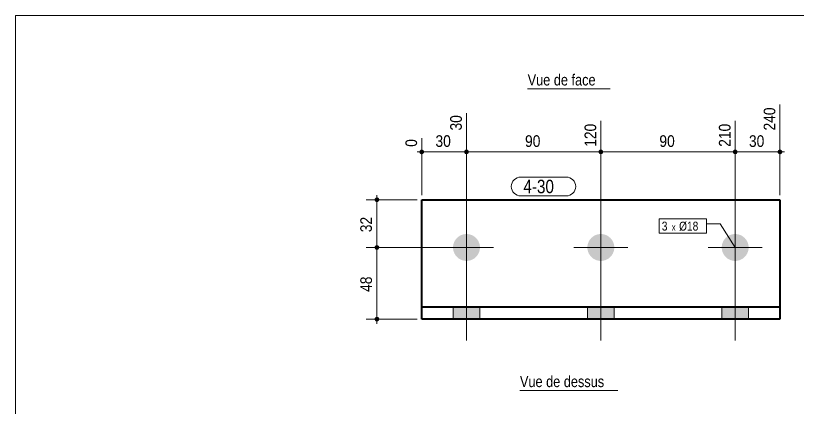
# Model space of a CAD drawing. Header units: millimetres. Extents: x 2 to 287, y 5 to 195.
# Drawn here: x 5 to 179.6, y 107.5 to 195 of the extents above; entities that cross this region are included whole.
import ezdxf

# ---------------------------------------------------------------- set-up
doc = ezdxf.new("R2010")
doc.units = ezdxf.units.MM
for name, color, linetype, lineweight in [('Autre type objet', 1, 'Continuous', 0), ('Boulon', 7, 'Continuous', 0), ('Cotation', 7, 'Continuous', 0), ('Désignation boulon', 3, 'Continuous', 0), ('Feuille dessin', 5, 'Continuous', 0), ('Piece', 2, 'Continuous', 0), ('Repère pièce', 3, 'Continuous', 0)]:
    doc.layers.add(name, color=color, linetype=linetype, lineweight=lineweight)
doc.styles.add('ARIAL', font='ARIAL.TTF')
doc.styles.add('COMIC_SANS_MS', font='COMIC.TTF')

# ---------------------------------------------------------------- blocks, each defined once
blk = doc.blocks.new('*A1')
at = {"layer": 'Boulon'}
for points in [[(102.68, 127.24), (102.68, 129.9), (108.68, 129.9), (108.68, 127.24)], [(132.68, 127.24), (132.68, 129.9), (138.68, 129.9), (138.68, 127.24)], [(162.68, 127.24), (162.68, 129.9), (168.68, 129.9), (168.68, 127.24)]]:
    blk.add_hatch(color=256, dxfattribs=at).paths.add_polyline_path(points, flags=17)
at = {"layer": 'Boulon', "linetype": 'Continuous', "lineweight": 0}
for p, q in [((105.68, 122.48), (105.68, 139.15)), ((135.68, 122.48), (135.68, 139.15)), ((165.68, 122.48), (165.68, 139.15)), ((102.68, 129.9), (102.68, 127.24)), ((108.68, 129.9), (108.68, 127.24)), ((132.68, 129.9), (132.68, 127.24)), ((138.68, 129.9), (138.68, 127.24)), ((162.68, 129.9), (162.68, 127.24)), ((168.68, 129.9), (168.68, 127.24))]:
    blk.add_line(p, q, dxfattribs=at)
blk = doc.blocks.new('*A2')
at = {"layer": 'Boulon'}
for points in [[(105.75, 146.24), (105.83, 146.23), (105.9, 146.23), (105.97, 146.22), (106.05, 146.21), (106.12, 146.2), (106.19, 146.19), (106.27, 146.18), (106.34, 146.16), (106.41, 146.15), (106.48, 146.13), (106.55, 146.11), (106.62, 146.09), (106.69, 146.06), (106.76, 146.04), (106.83, 146.01), (106.9, 145.98), (106.96, 145.95), (107.03, 145.92), (107.09, 145.88), (107.16, 145.85), (107.22, 145.81), (107.28, 145.77), (107.35, 145.73), (107.41, 145.69), (107.47, 145.65), (107.53, 145.6), (107.58, 145.56), (107.64, 145.51), (107.69, 145.46), (107.75, 145.41), (107.8, 145.36), (107.85, 145.31), (107.9, 145.25), (107.95, 145.2), (108, 145.14), (108.05, 145.08), (108.09, 145.02), (108.13, 144.96), (108.17, 144.9), (108.21, 144.84), (108.25, 144.78), (108.29, 144.72), (108.33, 144.65), (108.36, 144.59), (108.39, 144.52), (108.42, 144.45), (108.45, 144.39), (108.48, 144.32), (108.5, 144.25), (108.53, 144.18), (108.55, 144.11), (108.57, 144.04), (108.59, 143.97), (108.61, 143.89), (108.62, 143.82), (108.64, 143.75), (108.65, 143.68), (108.66, 143.6), (108.67, 143.53), (108.67, 143.46), (108.68, 143.38), (108.68, 143.31), (108.68, 143.24), (108.68, 143.16), (108.68, 143.09), (108.67, 143.02), (108.67, 142.94), (108.66, 142.87), (108.65, 142.8), (108.64, 142.72), (108.62, 142.65), (108.61, 142.58), (108.59, 142.51), (108.57, 142.44), (108.55, 142.37), (108.53, 142.3), (108.5, 142.23), (108.48, 142.16), (108.45, 142.09), (108.42, 142.02), (108.39, 141.95), (108.36, 141.89), (108.33, 141.82), (108.29, 141.76), (108.25, 141.69), (108.21, 141.63), (108.17, 141.57), (108.13, 141.51), (108.09, 141.45), (108.05, 141.39), (108, 141.33), (107.95, 141.28), (107.9, 141.22), (107.85, 141.17), (107.8, 141.12), (107.75, 141.06), (107.69, 141.01), (107.64, 140.97), (107.58, 140.92), (107.53, 140.87), (107.47, 140.83), (107.41, 140.78), (107.35, 140.74), (107.28, 140.7), (107.22, 140.66), (107.16, 140.63), (107.09, 140.59), (107.03, 140.56), (106.96, 140.53), (106.9, 140.49), (106.83, 140.47), (106.76, 140.44), (106.69, 140.41), (106.62, 140.39), (106.55, 140.37), (106.48, 140.35), (106.41, 140.33), (106.34, 140.31), (106.27, 140.29), (106.19, 140.28), (106.12, 140.27), (106.05, 140.26), (105.97, 140.25), (105.9, 140.25), (105.83, 140.24), (105.75, 140.24), (105.68, 140.24), (105.61, 140.24), (105.53, 140.24), (105.46, 140.25), (105.39, 140.25), (105.31, 140.26), (105.24, 140.27), (105.17, 140.28), (105.09, 140.29), (105.02, 140.31), (104.95, 140.33), (104.88, 140.35), (104.81, 140.37), (104.74, 140.39), (104.67, 140.41), (104.6, 140.44), (104.53, 140.47), (104.46, 140.49), (104.4, 140.53), (104.33, 140.56), (104.27, 140.59), (104.2, 140.63), (104.14, 140.66), (104.08, 140.7), (104.01, 140.74), (103.95, 140.78), (103.89, 140.83), (103.83, 140.87), (103.78, 140.92), (103.72, 140.97), (103.67, 141.01), (103.61, 141.06), (103.56, 141.12), (103.51, 141.17), (103.46, 141.22), (103.41, 141.28), (103.36, 141.33), (103.31, 141.39), (103.27, 141.45), (103.23, 141.51), (103.19, 141.57), (103.15, 141.63), (103.11, 141.69), (103.07, 141.76), (103.03, 141.82), (103, 141.89), (102.97, 141.95), (102.94, 142.02), (102.91, 142.09), (102.88, 142.16), (102.86, 142.23), (102.83, 142.3), (102.81, 142.37), (102.79, 142.44), (102.77, 142.51), (102.75, 142.58), (102.74, 142.65), (102.72, 142.72), (102.71, 142.8), (102.7, 142.87), (102.69, 142.94), (102.69, 143.02), (102.68, 143.09), (102.68, 143.16), (102.68, 143.24), (102.68, 143.31), (102.68, 143.38), (102.69, 143.46), (102.69, 143.53), (102.7, 143.6), (102.71, 143.68), (102.72, 143.75), (102.74, 143.82), (102.75, 143.89), (102.77, 143.97), (102.79, 144.04), (102.81, 144.11), (102.83, 144.18), (102.86, 144.25), (102.88, 144.32), (102.91, 144.39), (102.94, 144.45), (102.97, 144.52), (103, 144.59), (103.03, 144.65), (103.07, 144.72), (103.11, 144.78), (103.15, 144.84), (103.19, 144.9), (103.23, 144.96), (103.27, 145.02), (103.31, 145.08), (103.36, 145.14), (103.41, 145.2), (103.46, 145.25), (103.51, 145.31), (103.56, 145.36), (103.61, 145.41), (103.67, 145.46), (103.72, 145.51), (103.78, 145.56), (103.83, 145.6), (103.89, 145.65), (103.95, 145.69), (104.01, 145.73), (104.08, 145.77), (104.14, 145.81), (104.2, 145.85), (104.27, 145.88), (104.33, 145.92), (104.4, 145.95), (104.46, 145.98), (104.53, 146.01), (104.6, 146.04), (104.67, 146.06), (104.74, 146.09), (104.81, 146.11), (104.88, 146.13), (104.95, 146.15), (105.02, 146.16), (105.09, 146.18), (105.17, 146.19), (105.24, 146.2), (105.31, 146.21), (105.39, 146.22), (105.46, 146.23), (105.53, 146.23), (105.61, 146.24), (105.68, 146.24)], [(135.75, 146.24), (135.83, 146.23), (135.9, 146.23), (135.97, 146.22), (136.05, 146.21), (136.12, 146.2), (136.19, 146.19), (136.27, 146.18), (136.34, 146.16), (136.41, 146.15), (136.48, 146.13), (136.55, 146.11), (136.62, 146.09), (136.69, 146.06), (136.76, 146.04), (136.83, 146.01), (136.9, 145.98), (136.96, 145.95), (137.03, 145.92), (137.09, 145.88), (137.16, 145.85), (137.22, 145.81), (137.28, 145.77), (137.35, 145.73), (137.41, 145.69), (137.47, 145.65), (137.53, 145.6), (137.58, 145.56), (137.64, 145.51), (137.69, 145.46), (137.75, 145.41), (137.8, 145.36), (137.85, 145.31), (137.9, 145.25), (137.95, 145.2), (138, 145.14), (138.05, 145.08), (138.09, 145.02), (138.13, 144.96), (138.17, 144.9), (138.21, 144.84), (138.25, 144.78), (138.29, 144.72), (138.33, 144.65), (138.36, 144.59), (138.39, 144.52), (138.42, 144.45), (138.45, 144.39), (138.48, 144.32), (138.5, 144.25), (138.53, 144.18), (138.55, 144.11), (138.57, 144.04), (138.59, 143.97), (138.61, 143.89), (138.62, 143.82), (138.64, 143.75), (138.65, 143.68), (138.66, 143.6), (138.67, 143.53), (138.67, 143.46), (138.68, 143.38), (138.68, 143.31), (138.68, 143.24), (138.68, 143.16), (138.68, 143.09), (138.67, 143.02), (138.67, 142.94), (138.66, 142.87), (138.65, 142.8), (138.64, 142.72), (138.62, 142.65), (138.61, 142.58), (138.59, 142.51), (138.57, 142.44), (138.55, 142.37), (138.53, 142.3), (138.5, 142.23), (138.48, 142.16), (138.45, 142.09), (138.42, 142.02), (138.39, 141.95), (138.36, 141.89), (138.33, 141.82), (138.29, 141.76), (138.25, 141.69), (138.21, 141.63), (138.17, 141.57), (138.13, 141.51), (138.09, 141.45), (138.05, 141.39), (138, 141.33), (137.95, 141.28), (137.9, 141.22), (137.85, 141.17), (137.8, 141.12), (137.75, 141.06), (137.69, 141.01), (137.64, 140.97), (137.58, 140.92), (137.53, 140.87), (137.47, 140.83), (137.41, 140.78), (137.35, 140.74), (137.28, 140.7), (137.22, 140.66), (137.16, 140.63), (137.09, 140.59), (137.03, 140.56), (136.96, 140.53), (136.9, 140.49), (136.83, 140.47), (136.76, 140.44), (136.69, 140.41), (136.62, 140.39), (136.55, 140.37), (136.48, 140.35), (136.41, 140.33), (136.34, 140.31), (136.27, 140.29), (136.19, 140.28), (136.12, 140.27), (136.05, 140.26), (135.97, 140.25), (135.9, 140.25), (135.83, 140.24), (135.75, 140.24), (135.68, 140.24), (135.61, 140.24), (135.53, 140.24), (135.46, 140.25), (135.39, 140.25), (135.31, 140.26), (135.24, 140.27), (135.17, 140.28), (135.09, 140.29), (135.02, 140.31), (134.95, 140.33), (134.88, 140.35), (134.81, 140.37), (134.74, 140.39), (134.67, 140.41), (134.6, 140.44), (134.53, 140.47), (134.46, 140.49), (134.4, 140.53), (134.33, 140.56), (134.27, 140.59), (134.2, 140.63), (134.14, 140.66), (134.08, 140.7), (134.01, 140.74), (133.95, 140.78), (133.89, 140.83), (133.83, 140.87), (133.78, 140.92), (133.72, 140.97), (133.67, 141.01), (133.61, 141.06), (133.56, 141.12), (133.51, 141.17), (133.46, 141.22), (133.41, 141.28), (133.36, 141.33), (133.31, 141.39), (133.27, 141.45), (133.23, 141.51), (133.19, 141.57), (133.15, 141.63), (133.11, 141.69), (133.07, 141.76), (133.03, 141.82), (133, 141.89), (132.97, 141.95), (132.94, 142.02), (132.91, 142.09), (132.88, 142.16), (132.86, 142.23), (132.83, 142.3), (132.81, 142.37), (132.79, 142.44), (132.77, 142.51), (132.75, 142.58), (132.74, 142.65), (132.72, 142.72), (132.71, 142.8), (132.7, 142.87), (132.69, 142.94), (132.69, 143.02), (132.68, 143.09), (132.68, 143.16), (132.68, 143.24), (132.68, 143.31), (132.68, 143.38), (132.69, 143.46), (132.69, 143.53), (132.7, 143.6), (132.71, 143.68), (132.72, 143.75), (132.74, 143.82), (132.75, 143.89), (132.77, 143.97), (132.79, 144.04), (132.81, 144.11), (132.83, 144.18), (132.86, 144.25), (132.88, 144.32), (132.91, 144.39), (132.94, 144.45), (132.97, 144.52), (133, 144.59), (133.03, 144.65), (133.07, 144.72), (133.11, 144.78), (133.15, 144.84), (133.19, 144.9), (133.23, 144.96), (133.27, 145.02), (133.31, 145.08), (133.36, 145.14), (133.41, 145.2), (133.46, 145.25), (133.51, 145.31), (133.56, 145.36), (133.61, 145.41), (133.67, 145.46), (133.72, 145.51), (133.78, 145.56), (133.83, 145.6), (133.89, 145.65), (133.95, 145.69), (134.01, 145.73), (134.08, 145.77), (134.14, 145.81), (134.2, 145.85), (134.27, 145.88), (134.33, 145.92), (134.4, 145.95), (134.46, 145.98), (134.53, 146.01), (134.6, 146.04), (134.67, 146.06), (134.74, 146.09), (134.81, 146.11), (134.88, 146.13), (134.95, 146.15), (135.02, 146.16), (135.09, 146.18), (135.17, 146.19), (135.24, 146.2), (135.31, 146.21), (135.39, 146.22), (135.46, 146.23), (135.53, 146.23), (135.61, 146.24), (135.68, 146.24)], [(165.75, 146.24), (165.83, 146.23), (165.9, 146.23), (165.97, 146.22), (166.05, 146.21), (166.12, 146.2), (166.19, 146.19), (166.27, 146.18), (166.34, 146.16), (166.41, 146.15), (166.48, 146.13), (166.55, 146.11), (166.62, 146.09), (166.69, 146.06), (166.76, 146.04), (166.83, 146.01), (166.9, 145.98), (166.96, 145.95), (167.03, 145.92), (167.09, 145.88), (167.16, 145.85), (167.22, 145.81), (167.28, 145.77), (167.35, 145.73), (167.41, 145.69), (167.47, 145.65), (167.53, 145.6), (167.58, 145.56), (167.64, 145.51), (167.69, 145.46), (167.75, 145.41), (167.8, 145.36), (167.85, 145.31), (167.9, 145.25), (167.95, 145.2), (168, 145.14), (168.05, 145.08), (168.09, 145.02), (168.13, 144.96), (168.17, 144.9), (168.21, 144.84), (168.25, 144.78), (168.29, 144.72), (168.33, 144.65), (168.36, 144.59), (168.39, 144.52), (168.42, 144.45), (168.45, 144.39), (168.48, 144.32), (168.5, 144.25), (168.53, 144.18), (168.55, 144.11), (168.57, 144.04), (168.59, 143.97), (168.61, 143.89), (168.62, 143.82), (168.64, 143.75), (168.65, 143.68), (168.66, 143.6), (168.67, 143.53), (168.67, 143.46), (168.68, 143.38), (168.68, 143.31), (168.68, 143.24), (168.68, 143.16), (168.68, 143.09), (168.67, 143.02), (168.67, 142.94), (168.66, 142.87), (168.65, 142.8), (168.64, 142.72), (168.62, 142.65), (168.61, 142.58), (168.59, 142.51), (168.57, 142.44), (168.55, 142.37), (168.53, 142.3), (168.5, 142.23), (168.48, 142.16), (168.45, 142.09), (168.42, 142.02), (168.39, 141.95), (168.36, 141.89), (168.33, 141.82), (168.29, 141.76), (168.25, 141.69), (168.21, 141.63), (168.17, 141.57), (168.13, 141.51), (168.09, 141.45), (168.05, 141.39), (168, 141.33), (167.95, 141.28), (167.9, 141.22), (167.85, 141.17), (167.8, 141.12), (167.75, 141.06), (167.69, 141.01), (167.64, 140.97), (167.58, 140.92), (167.53, 140.87), (167.47, 140.83), (167.41, 140.78), (167.35, 140.74), (167.28, 140.7), (167.22, 140.66), (167.16, 140.63), (167.09, 140.59), (167.03, 140.56), (166.96, 140.53), (166.9, 140.49), (166.83, 140.47), (166.76, 140.44), (166.69, 140.41), (166.62, 140.39), (166.55, 140.37), (166.48, 140.35), (166.41, 140.33), (166.34, 140.31), (166.27, 140.29), (166.19, 140.28), (166.12, 140.27), (166.05, 140.26), (165.97, 140.25), (165.9, 140.25), (165.83, 140.24), (165.75, 140.24), (165.68, 140.24), (165.61, 140.24), (165.53, 140.24), (165.46, 140.25), (165.39, 140.25), (165.31, 140.26), (165.24, 140.27), (165.17, 140.28), (165.09, 140.29), (165.02, 140.31), (164.95, 140.33), (164.88, 140.35), (164.81, 140.37), (164.74, 140.39), (164.67, 140.41), (164.6, 140.44), (164.53, 140.47), (164.46, 140.49), (164.4, 140.53), (164.33, 140.56), (164.27, 140.59), (164.2, 140.63), (164.14, 140.66), (164.08, 140.7), (164.01, 140.74), (163.95, 140.78), (163.89, 140.83), (163.83, 140.87), (163.78, 140.92), (163.72, 140.97), (163.67, 141.01), (163.61, 141.06), (163.56, 141.12), (163.51, 141.17), (163.46, 141.22), (163.41, 141.28), (163.36, 141.33), (163.31, 141.39), (163.27, 141.45), (163.23, 141.51), (163.19, 141.57), (163.15, 141.63), (163.11, 141.69), (163.07, 141.76), (163.03, 141.82), (163, 141.89), (162.97, 141.95), (162.94, 142.02), (162.91, 142.09), (162.88, 142.16), (162.86, 142.23), (162.83, 142.3), (162.81, 142.37), (162.79, 142.44), (162.77, 142.51), (162.75, 142.58), (162.74, 142.65), (162.72, 142.72), (162.71, 142.8), (162.7, 142.87), (162.69, 142.94), (162.69, 143.02), (162.68, 143.09), (162.68, 143.16), (162.68, 143.24), (162.68, 143.31), (162.68, 143.38), (162.69, 143.46), (162.69, 143.53), (162.7, 143.6), (162.71, 143.68), (162.72, 143.75), (162.74, 143.82), (162.75, 143.89), (162.77, 143.97), (162.79, 144.04), (162.81, 144.11), (162.83, 144.18), (162.86, 144.25), (162.88, 144.32), (162.91, 144.39), (162.94, 144.45), (162.97, 144.52), (163, 144.59), (163.03, 144.65), (163.07, 144.72), (163.11, 144.78), (163.15, 144.84), (163.19, 144.9), (163.23, 144.96), (163.27, 145.02), (163.31, 145.08), (163.36, 145.14), (163.41, 145.2), (163.46, 145.25), (163.51, 145.31), (163.56, 145.36), (163.61, 145.41), (163.67, 145.46), (163.72, 145.51), (163.78, 145.56), (163.83, 145.6), (163.89, 145.65), (163.95, 145.69), (164.01, 145.73), (164.08, 145.77), (164.14, 145.81), (164.2, 145.85), (164.27, 145.88), (164.33, 145.92), (164.4, 145.95), (164.46, 145.98), (164.53, 146.01), (164.6, 146.04), (164.67, 146.06), (164.74, 146.09), (164.81, 146.11), (164.88, 146.13), (164.95, 146.15), (165.02, 146.16), (165.09, 146.18), (165.17, 146.19), (165.24, 146.2), (165.31, 146.21), (165.39, 146.22), (165.46, 146.23), (165.53, 146.23), (165.61, 146.24), (165.68, 146.24)]]:
    blk.add_hatch(color=256, dxfattribs=at).paths.add_polyline_path(points, flags=17)
at = {"layer": 'Boulon', "linetype": 'Continuous', "lineweight": 0}
for p, q in [((105.68, 137.24), (105.68, 149.24)), ((135.68, 137.24), (135.68, 149.24)), ((165.68, 137.24), (165.68, 149.24)), ((111.68, 143.24), (99.68, 143.24)), ((141.68, 143.24), (129.68, 143.24)), ((171.68, 143.24), (159.68, 143.24))]:
    blk.add_line(p, q, dxfattribs=at)
blk = doc.blocks.new('*A3')
at = {"layer": 'Piece', "color": 2, "linetype": 'Continuous', "lineweight": 40}
for p, q in [((95.68, 127.236667), (95.68, 153.903333)), ((95.68, 153.903333), (175.68, 153.903333)), ((175.68, 153.903333), (175.68, 127.236667)), ((175.68, 129.903333), (95.68, 129.903333)), ((175.68, 127.236667), (95.68, 127.236667))]:
    blk.add_line(p, q, dxfattribs=at)
blk = doc.blocks.new('*A7')
at = {"layer": 'Feuille dessin', "linetype": 'Continuous', "lineweight": 0}
for p, q in [((282, 195), (5, 195)), ((5, 195), (5, 5))]:
    blk.add_line(p, q, dxfattribs=at)
blk = doc.blocks.new('*A12')
at = {"layer": 'Cotation'}
for points in [[(85.65, 142.72), (85.63, 142.72), (85.6, 142.72), (85.58, 142.73), (85.55, 142.73), (85.53, 142.74), (85.5, 142.75), (85.48, 142.76), (85.46, 142.77), (85.43, 142.78), (85.41, 142.79), (85.39, 142.81), (85.37, 142.82), (85.35, 142.84), (85.33, 142.85), (85.31, 142.87), (85.29, 142.89), (85.28, 142.91), (85.26, 142.93), (85.25, 142.95), (85.23, 142.97), (85.22, 142.99), (85.21, 143.02), (85.2, 143.04), (85.19, 143.06), (85.18, 143.09), (85.18, 143.11), (85.17, 143.14), (85.17, 143.16), (85.16, 143.19), (85.16, 143.21), (85.16, 143.24), (85.16, 143.26), (85.16, 143.29), (85.17, 143.31), (85.17, 143.34), (85.18, 143.36), (85.18, 143.39), (85.19, 143.41), (85.2, 143.44), (85.21, 143.46), (85.22, 143.48), (85.23, 143.51), (85.25, 143.53), (85.26, 143.55), (85.28, 143.57), (85.29, 143.59), (85.31, 143.61), (85.33, 143.62), (85.35, 143.64), (85.37, 143.66), (85.39, 143.67), (85.41, 143.68), (85.43, 143.7), (85.46, 143.71), (85.48, 143.72), (85.5, 143.73), (85.53, 143.74), (85.55, 143.74), (85.58, 143.75), (85.6, 143.75), (85.63, 143.76), (85.65, 143.76), (85.68, 143.76), (85.71, 143.76), (85.73, 143.76), (85.76, 143.75), (85.78, 143.75), (85.81, 143.74), (85.83, 143.74), (85.86, 143.73), (85.88, 143.72), (85.9, 143.71), (85.93, 143.7), (85.95, 143.68), (85.97, 143.67), (85.99, 143.66), (86.01, 143.64), (86.03, 143.62), (86.05, 143.61), (86.07, 143.59), (86.08, 143.57), (86.1, 143.55), (86.11, 143.53), (86.13, 143.51), (86.14, 143.48), (86.15, 143.46), (86.16, 143.44), (86.17, 143.41), (86.18, 143.39), (86.18, 143.36), (86.19, 143.34), (86.19, 143.31), (86.2, 143.29), (86.2, 143.26), (86.2, 143.24), (86.2, 143.21), (86.2, 143.19), (86.19, 143.16), (86.19, 143.14), (86.18, 143.11), (86.18, 143.09), (86.17, 143.06), (86.16, 143.04), (86.15, 143.02), (86.14, 142.99), (86.13, 142.97), (86.11, 142.95), (86.1, 142.93), (86.08, 142.91), (86.07, 142.89), (86.05, 142.87), (86.03, 142.85), (86.01, 142.84), (85.99, 142.82), (85.97, 142.81), (85.95, 142.79), (85.93, 142.78), (85.9, 142.77), (85.88, 142.76), (85.86, 142.75), (85.83, 142.74), (85.81, 142.73), (85.78, 142.73), (85.76, 142.72), (85.73, 142.72), (85.71, 142.72), (85.68, 142.72)], [(85.65, 126.72), (85.63, 126.72), (85.6, 126.72), (85.58, 126.73), (85.55, 126.73), (85.53, 126.74), (85.5, 126.75), (85.48, 126.76), (85.46, 126.77), (85.43, 126.78), (85.41, 126.79), (85.39, 126.8), (85.37, 126.82), (85.35, 126.83), (85.33, 126.85), (85.31, 126.87), (85.29, 126.89), (85.28, 126.91), (85.26, 126.93), (85.25, 126.95), (85.23, 126.97), (85.22, 126.99), (85.21, 127.01), (85.2, 127.04), (85.19, 127.06), (85.18, 127.09), (85.18, 127.11), (85.17, 127.14), (85.17, 127.16), (85.16, 127.19), (85.16, 127.21), (85.16, 127.24), (85.16, 127.26), (85.16, 127.29), (85.17, 127.31), (85.17, 127.34), (85.18, 127.36), (85.18, 127.39), (85.19, 127.41), (85.2, 127.44), (85.21, 127.46), (85.22, 127.48), (85.23, 127.5), (85.25, 127.53), (85.26, 127.55), (85.28, 127.57), (85.29, 127.59), (85.31, 127.6), (85.33, 127.62), (85.35, 127.64), (85.37, 127.65), (85.39, 127.67), (85.41, 127.68), (85.43, 127.7), (85.46, 127.71), (85.48, 127.72), (85.5, 127.73), (85.53, 127.73), (85.55, 127.74), (85.58, 127.75), (85.6, 127.75), (85.63, 127.75), (85.65, 127.76), (85.68, 127.76), (85.71, 127.76), (85.73, 127.75), (85.76, 127.75), (85.78, 127.75), (85.81, 127.74), (85.83, 127.73), (85.86, 127.73), (85.88, 127.72), (85.9, 127.71), (85.93, 127.7), (85.95, 127.68), (85.97, 127.67), (85.99, 127.65), (86.01, 127.64), (86.03, 127.62), (86.05, 127.6), (86.07, 127.59), (86.08, 127.57), (86.1, 127.55), (86.11, 127.53), (86.13, 127.5), (86.14, 127.48), (86.15, 127.46), (86.16, 127.44), (86.17, 127.41), (86.18, 127.39), (86.18, 127.36), (86.19, 127.34), (86.19, 127.31), (86.2, 127.29), (86.2, 127.26), (86.2, 127.24), (86.2, 127.21), (86.2, 127.19), (86.19, 127.16), (86.19, 127.14), (86.18, 127.11), (86.18, 127.09), (86.17, 127.06), (86.16, 127.04), (86.15, 127.01), (86.14, 126.99), (86.13, 126.97), (86.11, 126.95), (86.1, 126.93), (86.08, 126.91), (86.07, 126.89), (86.05, 126.87), (86.03, 126.85), (86.01, 126.83), (85.99, 126.82), (85.97, 126.8), (85.95, 126.79), (85.93, 126.78), (85.9, 126.77), (85.88, 126.76), (85.86, 126.75), (85.83, 126.74), (85.81, 126.73), (85.78, 126.73), (85.76, 126.72), (85.73, 126.72), (85.71, 126.72), (85.68, 126.72)]]:
    blk.add_hatch(color=256, dxfattribs=at).paths.add_polyline_path(points, flags=17)
at = {"layer": 'Cotation', "linetype": 'Continuous', "lineweight": 0}
for p, q in [((104.68, 143.24), (83.26, 143.24)), ((84.64, 143.24), (86.72, 143.24)), ((85.68, 144.28), (85.68, 142.2)), ((85.68, 143.24), (85.68, 144.28)), ((85.68, 127.24), (85.68, 143.24)), ((85.68, 128.28), (85.68, 126.2)), ((94.68, 127.24), (83.26, 127.24)), ((84.64, 127.24), (86.72, 127.24)), ((85.68, 127.24), (85.68, 126.2))]:
    blk.add_line(p, q, dxfattribs=at)
at = {"layer": 'Cotation'}
for p in [(85.68, 143.24), (85.68, 127.24)]:
    blk.add_point(p, dxfattribs=at)
at = {"layer": 'Cotation', "style": 'ARIAL', "width": 0.85}
blk.add_text('48', height=2.6, rotation=90.0002, dxfattribs=at).set_placement((84.56, 133.31))
blk = doc.blocks.new('*A13')
at = {"layer": 'Cotation'}
for points in [[(85.65, 153.38), (85.63, 153.39), (85.6, 153.39), (85.58, 153.39), (85.55, 153.4), (85.53, 153.41), (85.5, 153.41), (85.48, 153.42), (85.46, 153.43), (85.43, 153.44), (85.41, 153.46), (85.39, 153.47), (85.37, 153.49), (85.35, 153.5), (85.33, 153.52), (85.31, 153.54), (85.29, 153.55), (85.28, 153.57), (85.26, 153.59), (85.25, 153.61), (85.23, 153.64), (85.22, 153.66), (85.21, 153.68), (85.2, 153.7), (85.19, 153.73), (85.18, 153.75), (85.18, 153.78), (85.17, 153.8), (85.17, 153.83), (85.16, 153.85), (85.16, 153.88), (85.16, 153.9), (85.16, 153.93), (85.16, 153.95), (85.17, 153.98), (85.17, 154), (85.18, 154.03), (85.18, 154.05), (85.19, 154.08), (85.2, 154.1), (85.21, 154.13), (85.22, 154.15), (85.23, 154.17), (85.25, 154.19), (85.26, 154.21), (85.28, 154.23), (85.29, 154.25), (85.31, 154.27), (85.33, 154.29), (85.35, 154.31), (85.37, 154.32), (85.39, 154.34), (85.41, 154.35), (85.43, 154.36), (85.46, 154.37), (85.48, 154.38), (85.5, 154.39), (85.53, 154.4), (85.55, 154.41), (85.58, 154.41), (85.6, 154.42), (85.63, 154.42), (85.65, 154.42), (85.68, 154.42), (85.71, 154.42), (85.73, 154.42), (85.76, 154.42), (85.78, 154.41), (85.81, 154.41), (85.83, 154.4), (85.86, 154.39), (85.88, 154.38), (85.9, 154.37), (85.93, 154.36), (85.95, 154.35), (85.97, 154.34), (85.99, 154.32), (86.01, 154.31), (86.03, 154.29), (86.05, 154.27), (86.07, 154.25), (86.08, 154.23), (86.1, 154.21), (86.11, 154.19), (86.13, 154.17), (86.14, 154.15), (86.15, 154.13), (86.16, 154.1), (86.17, 154.08), (86.18, 154.05), (86.18, 154.03), (86.19, 154), (86.19, 153.98), (86.2, 153.95), (86.2, 153.93), (86.2, 153.9), (86.2, 153.88), (86.2, 153.85), (86.19, 153.83), (86.19, 153.8), (86.18, 153.78), (86.18, 153.75), (86.17, 153.73), (86.16, 153.7), (86.15, 153.68), (86.14, 153.66), (86.13, 153.64), (86.11, 153.61), (86.1, 153.59), (86.08, 153.57), (86.07, 153.55), (86.05, 153.54), (86.03, 153.52), (86.01, 153.5), (85.99, 153.49), (85.97, 153.47), (85.95, 153.46), (85.93, 153.44), (85.9, 153.43), (85.88, 153.42), (85.86, 153.41), (85.83, 153.41), (85.81, 153.4), (85.78, 153.39), (85.76, 153.39), (85.73, 153.39), (85.71, 153.38), (85.68, 153.38)], [(85.65, 142.72), (85.63, 142.72), (85.6, 142.72), (85.58, 142.73), (85.55, 142.73), (85.53, 142.74), (85.5, 142.75), (85.48, 142.76), (85.46, 142.77), (85.43, 142.78), (85.41, 142.79), (85.39, 142.81), (85.37, 142.82), (85.35, 142.84), (85.33, 142.85), (85.31, 142.87), (85.29, 142.89), (85.28, 142.91), (85.26, 142.93), (85.25, 142.95), (85.23, 142.97), (85.22, 142.99), (85.21, 143.02), (85.2, 143.04), (85.19, 143.06), (85.18, 143.09), (85.18, 143.11), (85.17, 143.14), (85.17, 143.16), (85.16, 143.19), (85.16, 143.21), (85.16, 143.24), (85.16, 143.26), (85.16, 143.29), (85.17, 143.31), (85.17, 143.34), (85.18, 143.36), (85.18, 143.39), (85.19, 143.41), (85.2, 143.44), (85.21, 143.46), (85.22, 143.48), (85.23, 143.51), (85.25, 143.53), (85.26, 143.55), (85.28, 143.57), (85.29, 143.59), (85.31, 143.61), (85.33, 143.62), (85.35, 143.64), (85.37, 143.66), (85.39, 143.67), (85.41, 143.68), (85.43, 143.7), (85.46, 143.71), (85.48, 143.72), (85.5, 143.73), (85.53, 143.74), (85.55, 143.74), (85.58, 143.75), (85.6, 143.75), (85.63, 143.76), (85.65, 143.76), (85.68, 143.76), (85.71, 143.76), (85.73, 143.76), (85.76, 143.75), (85.78, 143.75), (85.81, 143.74), (85.83, 143.74), (85.86, 143.73), (85.88, 143.72), (85.9, 143.71), (85.93, 143.7), (85.95, 143.68), (85.97, 143.67), (85.99, 143.66), (86.01, 143.64), (86.03, 143.62), (86.05, 143.61), (86.07, 143.59), (86.08, 143.57), (86.1, 143.55), (86.11, 143.53), (86.13, 143.51), (86.14, 143.48), (86.15, 143.46), (86.16, 143.44), (86.17, 143.41), (86.18, 143.39), (86.18, 143.36), (86.19, 143.34), (86.19, 143.31), (86.2, 143.29), (86.2, 143.26), (86.2, 143.24), (86.2, 143.21), (86.2, 143.19), (86.19, 143.16), (86.19, 143.14), (86.18, 143.11), (86.18, 143.09), (86.17, 143.06), (86.16, 143.04), (86.15, 143.02), (86.14, 142.99), (86.13, 142.97), (86.11, 142.95), (86.1, 142.93), (86.08, 142.91), (86.07, 142.89), (86.05, 142.87), (86.03, 142.85), (86.01, 142.84), (85.99, 142.82), (85.97, 142.81), (85.95, 142.79), (85.93, 142.78), (85.9, 142.77), (85.88, 142.76), (85.86, 142.75), (85.83, 142.74), (85.81, 142.73), (85.78, 142.73), (85.76, 142.72), (85.73, 142.72), (85.71, 142.72), (85.68, 142.72)]]:
    blk.add_hatch(color=256, dxfattribs=at).paths.add_polyline_path(points, flags=17)
at = {"layer": 'Cotation', "linetype": 'Continuous', "lineweight": 0}
for p, q in [((94.68, 153.9), (83.26, 153.9)), ((84.64, 153.9), (86.72, 153.9)), ((85.68, 154.94), (85.68, 152.86)), ((85.68, 153.9), (85.68, 154.94)), ((85.68, 143.24), (85.68, 153.9)), ((104.68, 143.24), (83.26, 143.24)), ((84.64, 143.24), (86.72, 143.24)), ((85.68, 144.28), (85.68, 142.2)), ((85.68, 143.24), (85.68, 142.2))]:
    blk.add_line(p, q, dxfattribs=at)
at = {"layer": 'Cotation'}
for p in [(85.68, 153.9), (85.68, 143.24)]:
    blk.add_point(p, dxfattribs=at)
at = {"layer": 'Cotation', "style": 'ARIAL', "width": 0.85}
blk.add_text('32', height=2.6, rotation=90.0002, dxfattribs=at).set_placement((84.56, 146.64))
blk = doc.blocks.new('*A14')
at = {"layer": 'Cotation'}
for points in [[(95.65, 164.05), (95.63, 164.05), (95.6, 164.06), (95.58, 164.06), (95.55, 164.07), (95.53, 164.07), (95.5, 164.08), (95.48, 164.09), (95.46, 164.1), (95.43, 164.11), (95.41, 164.12), (95.39, 164.14), (95.37, 164.15), (95.35, 164.17), (95.33, 164.18), (95.31, 164.2), (95.29, 164.22), (95.28, 164.24), (95.26, 164.26), (95.25, 164.28), (95.23, 164.3), (95.22, 164.32), (95.21, 164.35), (95.2, 164.37), (95.19, 164.39), (95.18, 164.42), (95.18, 164.44), (95.17, 164.47), (95.17, 164.49), (95.16, 164.52), (95.16, 164.54), (95.16, 164.57), (95.16, 164.6), (95.16, 164.62), (95.17, 164.65), (95.17, 164.67), (95.18, 164.7), (95.18, 164.72), (95.19, 164.75), (95.2, 164.77), (95.21, 164.79), (95.22, 164.82), (95.23, 164.84), (95.25, 164.86), (95.26, 164.88), (95.28, 164.9), (95.29, 164.92), (95.31, 164.94), (95.33, 164.96), (95.35, 164.97), (95.37, 164.99), (95.39, 165), (95.41, 165.02), (95.43, 165.03), (95.46, 165.04), (95.48, 165.05), (95.5, 165.06), (95.53, 165.07), (95.55, 165.07), (95.58, 165.08), (95.6, 165.08), (95.63, 165.09), (95.65, 165.09), (95.68, 165.09), (95.71, 165.09), (95.73, 165.09), (95.76, 165.08), (95.78, 165.08), (95.81, 165.07), (95.83, 165.07), (95.86, 165.06), (95.88, 165.05), (95.9, 165.04), (95.93, 165.03), (95.95, 165.02), (95.97, 165), (95.99, 164.99), (96.01, 164.97), (96.03, 164.96), (96.05, 164.94), (96.07, 164.92), (96.08, 164.9), (96.1, 164.88), (96.11, 164.86), (96.13, 164.84), (96.14, 164.82), (96.15, 164.79), (96.16, 164.77), (96.17, 164.75), (96.18, 164.72), (96.18, 164.7), (96.19, 164.67), (96.19, 164.65), (96.2, 164.62), (96.2, 164.6), (96.2, 164.57), (96.2, 164.54), (96.2, 164.52), (96.19, 164.49), (96.19, 164.47), (96.18, 164.44), (96.18, 164.42), (96.17, 164.39), (96.16, 164.37), (96.15, 164.35), (96.14, 164.32), (96.13, 164.3), (96.11, 164.28), (96.1, 164.26), (96.08, 164.24), (96.07, 164.22), (96.05, 164.2), (96.03, 164.18), (96.01, 164.17), (95.99, 164.15), (95.97, 164.14), (95.95, 164.12), (95.93, 164.11), (95.9, 164.1), (95.88, 164.09), (95.86, 164.08), (95.83, 164.07), (95.81, 164.07), (95.78, 164.06), (95.76, 164.06), (95.73, 164.05), (95.71, 164.05), (95.68, 164.05)], [(105.65, 164.05), (105.63, 164.05), (105.6, 164.06), (105.58, 164.06), (105.55, 164.07), (105.53, 164.07), (105.5, 164.08), (105.48, 164.09), (105.46, 164.1), (105.43, 164.11), (105.41, 164.12), (105.39, 164.14), (105.37, 164.15), (105.35, 164.17), (105.33, 164.18), (105.31, 164.2), (105.29, 164.22), (105.28, 164.24), (105.26, 164.26), (105.25, 164.28), (105.23, 164.3), (105.22, 164.32), (105.21, 164.35), (105.2, 164.37), (105.19, 164.39), (105.18, 164.42), (105.18, 164.44), (105.17, 164.47), (105.17, 164.49), (105.16, 164.52), (105.16, 164.54), (105.16, 164.57), (105.16, 164.6), (105.16, 164.62), (105.17, 164.65), (105.17, 164.67), (105.18, 164.7), (105.18, 164.72), (105.19, 164.75), (105.2, 164.77), (105.21, 164.79), (105.22, 164.82), (105.23, 164.84), (105.25, 164.86), (105.26, 164.88), (105.28, 164.9), (105.29, 164.92), (105.31, 164.94), (105.33, 164.96), (105.35, 164.97), (105.37, 164.99), (105.39, 165), (105.41, 165.02), (105.43, 165.03), (105.46, 165.04), (105.48, 165.05), (105.5, 165.06), (105.53, 165.07), (105.55, 165.07), (105.58, 165.08), (105.6, 165.08), (105.63, 165.09), (105.65, 165.09), (105.68, 165.09), (105.71, 165.09), (105.73, 165.09), (105.76, 165.08), (105.78, 165.08), (105.81, 165.07), (105.83, 165.07), (105.86, 165.06), (105.88, 165.05), (105.9, 165.04), (105.93, 165.03), (105.95, 165.02), (105.97, 165), (105.99, 164.99), (106.01, 164.97), (106.03, 164.96), (106.05, 164.94), (106.07, 164.92), (106.08, 164.9), (106.1, 164.88), (106.11, 164.86), (106.13, 164.84), (106.14, 164.82), (106.15, 164.79), (106.16, 164.77), (106.17, 164.75), (106.18, 164.72), (106.18, 164.7), (106.19, 164.67), (106.19, 164.65), (106.2, 164.62), (106.2, 164.6), (106.2, 164.57), (106.2, 164.54), (106.2, 164.52), (106.19, 164.49), (106.19, 164.47), (106.18, 164.44), (106.18, 164.42), (106.17, 164.39), (106.16, 164.37), (106.15, 164.35), (106.14, 164.32), (106.13, 164.3), (106.11, 164.28), (106.1, 164.26), (106.08, 164.24), (106.07, 164.22), (106.05, 164.2), (106.03, 164.18), (106.01, 164.17), (105.99, 164.15), (105.97, 164.14), (105.95, 164.12), (105.93, 164.11), (105.9, 164.1), (105.88, 164.09), (105.86, 164.08), (105.83, 164.07), (105.81, 164.07), (105.78, 164.06), (105.76, 164.06), (105.73, 164.05), (105.71, 164.05), (105.68, 164.05)]]:
    blk.add_hatch(color=256, dxfattribs=at).paths.add_polyline_path(points, flags=17)
at = {"layer": 'Cotation', "linetype": 'Continuous', "lineweight": 0}
for p, q in [((105.68, 144.24), (105.68, 173.21)), ((95.68, 154.9), (95.68, 167.64)), ((96.72, 164.57), (94.64, 164.57)), ((95.68, 164.57), (94.64, 164.57)), ((95.68, 165.61), (95.68, 163.53)), ((95.68, 164.57), (105.68, 164.57)), ((106.72, 164.57), (104.64, 164.57)), ((105.68, 165.61), (105.68, 163.53)), ((105.68, 164.57), (106.72, 164.57))]:
    blk.add_line(p, q, dxfattribs=at)
at = {"layer": 'Cotation'}
for p in [(95.68, 164.57), (105.68, 164.57)]:
    blk.add_point(p, dxfattribs=at)
at = {"layer": 'Cotation', "style": 'ARIAL', "width": 0.85}
for s, p in [('30', (104.64, 169.35)), ('0', (94.64, 165.71))]:
    blk.add_text(s, height=2.6, rotation=90.0002, dxfattribs=at).set_placement(p)
blk.add_text('30', height=2.6, dxfattribs=at).set_placement((98.75, 165.69))
blk = doc.blocks.new('*A15')
at = {"layer": 'Cotation'}
for points in [[(105.65, 164.05), (105.63, 164.05), (105.6, 164.06), (105.58, 164.06), (105.55, 164.07), (105.53, 164.07), (105.5, 164.08), (105.48, 164.09), (105.46, 164.1), (105.43, 164.11), (105.41, 164.12), (105.39, 164.14), (105.37, 164.15), (105.35, 164.17), (105.33, 164.18), (105.31, 164.2), (105.29, 164.22), (105.28, 164.24), (105.26, 164.26), (105.25, 164.28), (105.23, 164.3), (105.22, 164.32), (105.21, 164.35), (105.2, 164.37), (105.19, 164.39), (105.18, 164.42), (105.18, 164.44), (105.17, 164.47), (105.17, 164.49), (105.16, 164.52), (105.16, 164.54), (105.16, 164.57), (105.16, 164.6), (105.16, 164.62), (105.17, 164.65), (105.17, 164.67), (105.18, 164.7), (105.18, 164.72), (105.19, 164.75), (105.2, 164.77), (105.21, 164.79), (105.22, 164.82), (105.23, 164.84), (105.25, 164.86), (105.26, 164.88), (105.28, 164.9), (105.29, 164.92), (105.31, 164.94), (105.33, 164.96), (105.35, 164.97), (105.37, 164.99), (105.39, 165), (105.41, 165.02), (105.43, 165.03), (105.46, 165.04), (105.48, 165.05), (105.5, 165.06), (105.53, 165.07), (105.55, 165.07), (105.58, 165.08), (105.6, 165.08), (105.63, 165.09), (105.65, 165.09), (105.68, 165.09), (105.71, 165.09), (105.73, 165.09), (105.76, 165.08), (105.78, 165.08), (105.81, 165.07), (105.83, 165.07), (105.86, 165.06), (105.88, 165.05), (105.9, 165.04), (105.93, 165.03), (105.95, 165.02), (105.97, 165), (105.99, 164.99), (106.01, 164.97), (106.03, 164.96), (106.05, 164.94), (106.07, 164.92), (106.08, 164.9), (106.1, 164.88), (106.11, 164.86), (106.13, 164.84), (106.14, 164.82), (106.15, 164.79), (106.16, 164.77), (106.17, 164.75), (106.18, 164.72), (106.18, 164.7), (106.19, 164.67), (106.19, 164.65), (106.2, 164.62), (106.2, 164.6), (106.2, 164.57), (106.2, 164.54), (106.2, 164.52), (106.19, 164.49), (106.19, 164.47), (106.18, 164.44), (106.18, 164.42), (106.17, 164.39), (106.16, 164.37), (106.15, 164.35), (106.14, 164.32), (106.13, 164.3), (106.11, 164.28), (106.1, 164.26), (106.08, 164.24), (106.07, 164.22), (106.05, 164.2), (106.03, 164.18), (106.01, 164.17), (105.99, 164.15), (105.97, 164.14), (105.95, 164.12), (105.93, 164.11), (105.9, 164.1), (105.88, 164.09), (105.86, 164.08), (105.83, 164.07), (105.81, 164.07), (105.78, 164.06), (105.76, 164.06), (105.73, 164.05), (105.71, 164.05), (105.68, 164.05)], [(135.65, 164.05), (135.63, 164.05), (135.6, 164.06), (135.58, 164.06), (135.55, 164.07), (135.53, 164.07), (135.5, 164.08), (135.48, 164.09), (135.46, 164.1), (135.43, 164.11), (135.41, 164.12), (135.39, 164.14), (135.37, 164.15), (135.35, 164.17), (135.33, 164.18), (135.31, 164.2), (135.29, 164.22), (135.28, 164.24), (135.26, 164.26), (135.25, 164.28), (135.23, 164.3), (135.22, 164.32), (135.21, 164.35), (135.2, 164.37), (135.19, 164.39), (135.18, 164.42), (135.18, 164.44), (135.17, 164.47), (135.17, 164.49), (135.16, 164.52), (135.16, 164.54), (135.16, 164.57), (135.16, 164.6), (135.16, 164.62), (135.17, 164.65), (135.17, 164.67), (135.18, 164.7), (135.18, 164.72), (135.19, 164.75), (135.2, 164.77), (135.21, 164.79), (135.22, 164.82), (135.23, 164.84), (135.25, 164.86), (135.26, 164.88), (135.28, 164.9), (135.29, 164.92), (135.31, 164.94), (135.33, 164.96), (135.35, 164.97), (135.37, 164.99), (135.39, 165), (135.41, 165.02), (135.43, 165.03), (135.46, 165.04), (135.48, 165.05), (135.5, 165.06), (135.53, 165.07), (135.55, 165.07), (135.58, 165.08), (135.6, 165.08), (135.63, 165.09), (135.65, 165.09), (135.68, 165.09), (135.71, 165.09), (135.73, 165.09), (135.76, 165.08), (135.78, 165.08), (135.81, 165.07), (135.83, 165.07), (135.86, 165.06), (135.88, 165.05), (135.9, 165.04), (135.93, 165.03), (135.95, 165.02), (135.97, 165), (135.99, 164.99), (136.01, 164.97), (136.03, 164.96), (136.05, 164.94), (136.07, 164.92), (136.08, 164.9), (136.1, 164.88), (136.11, 164.86), (136.13, 164.84), (136.14, 164.82), (136.15, 164.79), (136.16, 164.77), (136.17, 164.75), (136.18, 164.72), (136.18, 164.7), (136.19, 164.67), (136.19, 164.65), (136.2, 164.62), (136.2, 164.6), (136.2, 164.57), (136.2, 164.54), (136.2, 164.52), (136.19, 164.49), (136.19, 164.47), (136.18, 164.44), (136.18, 164.42), (136.17, 164.39), (136.16, 164.37), (136.15, 164.35), (136.14, 164.32), (136.13, 164.3), (136.11, 164.28), (136.1, 164.26), (136.08, 164.24), (136.07, 164.22), (136.05, 164.2), (136.03, 164.18), (136.01, 164.17), (135.99, 164.15), (135.97, 164.14), (135.95, 164.12), (135.93, 164.11), (135.9, 164.1), (135.88, 164.09), (135.86, 164.08), (135.83, 164.07), (135.81, 164.07), (135.78, 164.06), (135.76, 164.06), (135.73, 164.05), (135.71, 164.05), (135.68, 164.05)]]:
    blk.add_hatch(color=256, dxfattribs=at).paths.add_polyline_path(points, flags=17)
at = {"layer": 'Cotation', "linetype": 'Continuous', "lineweight": 0}
for p, q in [((105.68, 144.24), (105.68, 173.21)), ((135.68, 144.24), (135.68, 171.5)), ((106.72, 164.57), (104.64, 164.57)), ((105.68, 164.57), (104.64, 164.57)), ((105.68, 165.61), (105.68, 163.53)), ((105.68, 164.57), (135.68, 164.57)), ((136.72, 164.57), (134.64, 164.57)), ((135.68, 165.61), (135.68, 163.53)), ((135.68, 164.57), (136.72, 164.57))]:
    blk.add_line(p, q, dxfattribs=at)
at = {"layer": 'Cotation'}
for p in [(105.68, 164.57), (135.68, 164.57)]:
    blk.add_point(p, dxfattribs=at)
at = {"layer": 'Cotation', "style": 'ARIAL', "width": 0.85}
blk.add_text('120', height=2.6, rotation=90.0002, dxfattribs=at).set_placement((134.64, 165.71))
blk.add_text('90', height=2.6, dxfattribs=at).set_placement((118.75, 165.69))
blk = doc.blocks.new('*A16')
at = {"layer": 'Cotation'}
for points in [[(135.65, 164.05), (135.63, 164.05), (135.6, 164.06), (135.58, 164.06), (135.55, 164.07), (135.53, 164.07), (135.5, 164.08), (135.48, 164.09), (135.46, 164.1), (135.43, 164.11), (135.41, 164.12), (135.39, 164.14), (135.37, 164.15), (135.35, 164.17), (135.33, 164.18), (135.31, 164.2), (135.29, 164.22), (135.28, 164.24), (135.26, 164.26), (135.25, 164.28), (135.23, 164.3), (135.22, 164.32), (135.21, 164.35), (135.2, 164.37), (135.19, 164.39), (135.18, 164.42), (135.18, 164.44), (135.17, 164.47), (135.17, 164.49), (135.16, 164.52), (135.16, 164.54), (135.16, 164.57), (135.16, 164.6), (135.16, 164.62), (135.17, 164.65), (135.17, 164.67), (135.18, 164.7), (135.18, 164.72), (135.19, 164.75), (135.2, 164.77), (135.21, 164.79), (135.22, 164.82), (135.23, 164.84), (135.25, 164.86), (135.26, 164.88), (135.28, 164.9), (135.29, 164.92), (135.31, 164.94), (135.33, 164.96), (135.35, 164.97), (135.37, 164.99), (135.39, 165), (135.41, 165.02), (135.43, 165.03), (135.46, 165.04), (135.48, 165.05), (135.5, 165.06), (135.53, 165.07), (135.55, 165.07), (135.58, 165.08), (135.6, 165.08), (135.63, 165.09), (135.65, 165.09), (135.68, 165.09), (135.71, 165.09), (135.73, 165.09), (135.76, 165.08), (135.78, 165.08), (135.81, 165.07), (135.83, 165.07), (135.86, 165.06), (135.88, 165.05), (135.9, 165.04), (135.93, 165.03), (135.95, 165.02), (135.97, 165), (135.99, 164.99), (136.01, 164.97), (136.03, 164.96), (136.05, 164.94), (136.07, 164.92), (136.08, 164.9), (136.1, 164.88), (136.11, 164.86), (136.13, 164.84), (136.14, 164.82), (136.15, 164.79), (136.16, 164.77), (136.17, 164.75), (136.18, 164.72), (136.18, 164.7), (136.19, 164.67), (136.19, 164.65), (136.2, 164.62), (136.2, 164.6), (136.2, 164.57), (136.2, 164.54), (136.2, 164.52), (136.19, 164.49), (136.19, 164.47), (136.18, 164.44), (136.18, 164.42), (136.17, 164.39), (136.16, 164.37), (136.15, 164.35), (136.14, 164.32), (136.13, 164.3), (136.11, 164.28), (136.1, 164.26), (136.08, 164.24), (136.07, 164.22), (136.05, 164.2), (136.03, 164.18), (136.01, 164.17), (135.99, 164.15), (135.97, 164.14), (135.95, 164.12), (135.93, 164.11), (135.9, 164.1), (135.88, 164.09), (135.86, 164.08), (135.83, 164.07), (135.81, 164.07), (135.78, 164.06), (135.76, 164.06), (135.73, 164.05), (135.71, 164.05), (135.68, 164.05)], [(165.65, 164.05), (165.63, 164.05), (165.6, 164.06), (165.58, 164.06), (165.55, 164.07), (165.53, 164.07), (165.5, 164.08), (165.48, 164.09), (165.46, 164.1), (165.43, 164.11), (165.41, 164.12), (165.39, 164.14), (165.37, 164.15), (165.35, 164.17), (165.33, 164.18), (165.31, 164.2), (165.29, 164.22), (165.28, 164.24), (165.26, 164.26), (165.25, 164.28), (165.23, 164.3), (165.22, 164.32), (165.21, 164.35), (165.2, 164.37), (165.19, 164.39), (165.18, 164.42), (165.18, 164.44), (165.17, 164.47), (165.17, 164.49), (165.16, 164.52), (165.16, 164.54), (165.16, 164.57), (165.16, 164.6), (165.16, 164.62), (165.17, 164.65), (165.17, 164.67), (165.18, 164.7), (165.18, 164.72), (165.19, 164.75), (165.2, 164.77), (165.21, 164.79), (165.22, 164.82), (165.23, 164.84), (165.25, 164.86), (165.26, 164.88), (165.28, 164.9), (165.29, 164.92), (165.31, 164.94), (165.33, 164.96), (165.35, 164.97), (165.37, 164.99), (165.39, 165), (165.41, 165.02), (165.43, 165.03), (165.46, 165.04), (165.48, 165.05), (165.5, 165.06), (165.53, 165.07), (165.55, 165.07), (165.58, 165.08), (165.6, 165.08), (165.63, 165.09), (165.65, 165.09), (165.68, 165.09), (165.71, 165.09), (165.73, 165.09), (165.76, 165.08), (165.78, 165.08), (165.81, 165.07), (165.83, 165.07), (165.86, 165.06), (165.88, 165.05), (165.9, 165.04), (165.93, 165.03), (165.95, 165.02), (165.97, 165), (165.99, 164.99), (166.01, 164.97), (166.03, 164.96), (166.05, 164.94), (166.07, 164.92), (166.08, 164.9), (166.1, 164.88), (166.11, 164.86), (166.13, 164.84), (166.14, 164.82), (166.15, 164.79), (166.16, 164.77), (166.17, 164.75), (166.18, 164.72), (166.18, 164.7), (166.19, 164.67), (166.19, 164.65), (166.2, 164.62), (166.2, 164.6), (166.2, 164.57), (166.2, 164.54), (166.2, 164.52), (166.19, 164.49), (166.19, 164.47), (166.18, 164.44), (166.18, 164.42), (166.17, 164.39), (166.16, 164.37), (166.15, 164.35), (166.14, 164.32), (166.13, 164.3), (166.11, 164.28), (166.1, 164.26), (166.08, 164.24), (166.07, 164.22), (166.05, 164.2), (166.03, 164.18), (166.01, 164.17), (165.99, 164.15), (165.97, 164.14), (165.95, 164.12), (165.93, 164.11), (165.9, 164.1), (165.88, 164.09), (165.86, 164.08), (165.83, 164.07), (165.81, 164.07), (165.78, 164.06), (165.76, 164.06), (165.73, 164.05), (165.71, 164.05), (165.68, 164.05)]]:
    blk.add_hatch(color=256, dxfattribs=at).paths.add_polyline_path(points, flags=17)
at = {"layer": 'Cotation', "linetype": 'Continuous', "lineweight": 0}
for p, q in [((135.68, 144.24), (135.68, 171.5)), ((165.68, 144.24), (165.68, 171.5)), ((136.72, 164.57), (134.64, 164.57)), ((135.68, 164.57), (134.64, 164.57)), ((135.68, 165.61), (135.68, 163.53)), ((135.68, 164.57), (165.68, 164.57)), ((166.72, 164.57), (164.64, 164.57)), ((165.68, 165.61), (165.68, 163.53)), ((165.68, 164.57), (166.72, 164.57))]:
    blk.add_line(p, q, dxfattribs=at)
at = {"layer": 'Cotation'}
for p in [(135.68, 164.57), (165.68, 164.57)]:
    blk.add_point(p, dxfattribs=at)
at = {"layer": 'Cotation', "style": 'ARIAL', "width": 0.85}
blk.add_text('210', height=2.6, rotation=90.0002, dxfattribs=at).set_placement((164.64, 165.71))
blk.add_text('90', height=2.6, dxfattribs=at).set_placement((148.75, 165.69))
blk = doc.blocks.new('*A17')
at = {"layer": 'Cotation'}
for points in [[(165.65, 164.05), (165.63, 164.05), (165.6, 164.06), (165.58, 164.06), (165.55, 164.07), (165.53, 164.07), (165.5, 164.08), (165.48, 164.09), (165.46, 164.1), (165.43, 164.11), (165.41, 164.12), (165.39, 164.14), (165.37, 164.15), (165.35, 164.17), (165.33, 164.18), (165.31, 164.2), (165.29, 164.22), (165.28, 164.24), (165.26, 164.26), (165.25, 164.28), (165.23, 164.3), (165.22, 164.32), (165.21, 164.35), (165.2, 164.37), (165.19, 164.39), (165.18, 164.42), (165.18, 164.44), (165.17, 164.47), (165.17, 164.49), (165.16, 164.52), (165.16, 164.54), (165.16, 164.57), (165.16, 164.6), (165.16, 164.62), (165.17, 164.65), (165.17, 164.67), (165.18, 164.7), (165.18, 164.72), (165.19, 164.75), (165.2, 164.77), (165.21, 164.79), (165.22, 164.82), (165.23, 164.84), (165.25, 164.86), (165.26, 164.88), (165.28, 164.9), (165.29, 164.92), (165.31, 164.94), (165.33, 164.96), (165.35, 164.97), (165.37, 164.99), (165.39, 165), (165.41, 165.02), (165.43, 165.03), (165.46, 165.04), (165.48, 165.05), (165.5, 165.06), (165.53, 165.07), (165.55, 165.07), (165.58, 165.08), (165.6, 165.08), (165.63, 165.09), (165.65, 165.09), (165.68, 165.09), (165.71, 165.09), (165.73, 165.09), (165.76, 165.08), (165.78, 165.08), (165.81, 165.07), (165.83, 165.07), (165.86, 165.06), (165.88, 165.05), (165.9, 165.04), (165.93, 165.03), (165.95, 165.02), (165.97, 165), (165.99, 164.99), (166.01, 164.97), (166.03, 164.96), (166.05, 164.94), (166.07, 164.92), (166.08, 164.9), (166.1, 164.88), (166.11, 164.86), (166.13, 164.84), (166.14, 164.82), (166.15, 164.79), (166.16, 164.77), (166.17, 164.75), (166.18, 164.72), (166.18, 164.7), (166.19, 164.67), (166.19, 164.65), (166.2, 164.62), (166.2, 164.6), (166.2, 164.57), (166.2, 164.54), (166.2, 164.52), (166.19, 164.49), (166.19, 164.47), (166.18, 164.44), (166.18, 164.42), (166.17, 164.39), (166.16, 164.37), (166.15, 164.35), (166.14, 164.32), (166.13, 164.3), (166.11, 164.28), (166.1, 164.26), (166.08, 164.24), (166.07, 164.22), (166.05, 164.2), (166.03, 164.18), (166.01, 164.17), (165.99, 164.15), (165.97, 164.14), (165.95, 164.12), (165.93, 164.11), (165.9, 164.1), (165.88, 164.09), (165.86, 164.08), (165.83, 164.07), (165.81, 164.07), (165.78, 164.06), (165.76, 164.06), (165.73, 164.05), (165.71, 164.05), (165.68, 164.05)], [(175.65, 164.05), (175.63, 164.05), (175.6, 164.06), (175.58, 164.06), (175.55, 164.07), (175.53, 164.07), (175.5, 164.08), (175.48, 164.09), (175.46, 164.1), (175.43, 164.11), (175.41, 164.12), (175.39, 164.14), (175.37, 164.15), (175.35, 164.17), (175.33, 164.18), (175.31, 164.2), (175.29, 164.22), (175.28, 164.24), (175.26, 164.26), (175.25, 164.28), (175.23, 164.3), (175.22, 164.32), (175.21, 164.35), (175.2, 164.37), (175.19, 164.39), (175.18, 164.42), (175.18, 164.44), (175.17, 164.47), (175.17, 164.49), (175.16, 164.52), (175.16, 164.54), (175.16, 164.57), (175.16, 164.6), (175.16, 164.62), (175.17, 164.65), (175.17, 164.67), (175.18, 164.7), (175.18, 164.72), (175.19, 164.75), (175.2, 164.77), (175.21, 164.79), (175.22, 164.82), (175.23, 164.84), (175.25, 164.86), (175.26, 164.88), (175.28, 164.9), (175.29, 164.92), (175.31, 164.94), (175.33, 164.96), (175.35, 164.97), (175.37, 164.99), (175.39, 165), (175.41, 165.02), (175.43, 165.03), (175.46, 165.04), (175.48, 165.05), (175.5, 165.06), (175.53, 165.07), (175.55, 165.07), (175.58, 165.08), (175.6, 165.08), (175.63, 165.09), (175.65, 165.09), (175.68, 165.09), (175.71, 165.09), (175.73, 165.09), (175.76, 165.08), (175.78, 165.08), (175.81, 165.07), (175.83, 165.07), (175.86, 165.06), (175.88, 165.05), (175.9, 165.04), (175.93, 165.03), (175.95, 165.02), (175.97, 165), (175.99, 164.99), (176.01, 164.97), (176.03, 164.96), (176.05, 164.94), (176.07, 164.92), (176.08, 164.9), (176.1, 164.88), (176.11, 164.86), (176.13, 164.84), (176.14, 164.82), (176.15, 164.79), (176.16, 164.77), (176.17, 164.75), (176.18, 164.72), (176.18, 164.7), (176.19, 164.67), (176.19, 164.65), (176.2, 164.62), (176.2, 164.6), (176.2, 164.57), (176.2, 164.54), (176.2, 164.52), (176.19, 164.49), (176.19, 164.47), (176.18, 164.44), (176.18, 164.42), (176.17, 164.39), (176.16, 164.37), (176.15, 164.35), (176.14, 164.32), (176.13, 164.3), (176.11, 164.28), (176.1, 164.26), (176.08, 164.24), (176.07, 164.22), (176.05, 164.2), (176.03, 164.18), (176.01, 164.17), (175.99, 164.15), (175.97, 164.14), (175.95, 164.12), (175.93, 164.11), (175.9, 164.1), (175.88, 164.09), (175.86, 164.08), (175.83, 164.07), (175.81, 164.07), (175.78, 164.06), (175.76, 164.06), (175.73, 164.05), (175.71, 164.05), (175.68, 164.05)]]:
    blk.add_hatch(color=256, dxfattribs=at).paths.add_polyline_path(points, flags=17)
at = {"layer": 'Cotation', "linetype": 'Continuous', "lineweight": 0}
for p, q in [((175.68, 154.9), (175.68, 175.14)), ((165.68, 144.24), (165.68, 171.5)), ((166.72, 164.57), (164.64, 164.57)), ((165.68, 164.57), (164.64, 164.57)), ((165.68, 165.61), (165.68, 163.53)), ((165.68, 164.57), (175.68, 164.57)), ((176.72, 164.57), (174.64, 164.57)), ((175.68, 165.61), (175.68, 163.53)), ((175.68, 164.57), (176.72, 164.57))]:
    blk.add_line(p, q, dxfattribs=at)
at = {"layer": 'Cotation'}
for p in [(165.68, 164.57), (175.68, 164.57)]:
    blk.add_point(p, dxfattribs=at)
at = {"layer": 'Cotation', "style": 'ARIAL', "width": 0.85}
blk.add_text('240', height=2.6, rotation=90.0002, dxfattribs=at).set_placement((174.64, 169.35))
blk.add_text('30', height=2.6, dxfattribs=at).set_placement((168.75, 165.69))
blk = doc.blocks.new('*A18')
at = {"layer": 'Désignation boulon', "linetype": 'Continuous', "lineweight": 0}
for p, q in [((148.692179, 149.604483), (159.307804, 149.604483)), ((148.692179, 146.404483), (148.692179, 149.604483)), ((159.307804, 146.404483), (159.307804, 149.604483)), ((162.307804, 148.537816), (159.307804, 148.537816)), ((165.68, 143.236745), (162.307804, 148.537816)), ((148.692179, 146.404483), (159.307804, 146.404483))]:
    blk.add_line(p, q, dxfattribs=at)
at = {"layer": 'Désignation boulon', "style": 'COMIC_SANS_MS', "width": 0.85}
for s, height, p in [('3', 2, (149.292179, 147.004483)), ('Ø18', 2, (153.150772, 147.004483)), ('x', 1.5, (151.520108, 147.004483))]:
    blk.add_text(s, height=height, dxfattribs=at).set_placement(p)
blk = doc.blocks.new('*A19')
at = {"layer": 'Repère pièce', "linetype": 'Continuous', "lineweight": 0}
for p, q in [((117.78, 158.953333), (127.971211, 158.953333)), ((127.971211, 154.753333), (117.78, 154.753333))]:
    blk.add_line(p, q, dxfattribs=at)
for centre, start, end in [((117.78, 156.853333), 90, 270), ((127.971211, 156.853333), 270, 90)]:
    blk.add_arc(centre, 2.1, start, end, dxfattribs=at)
at = {"layer": 'Repère pièce', "style": 'COMIC_SANS_MS', "width": 0.85}
blk.add_text('4-30', height=3, dxfattribs=at).set_placement((118.38, 155.353333))
blk = doc.blocks.new('*A20')
at = {"layer": 'Autre type objet', "linetype": 'Continuous', "lineweight": 0}
blk.add_line((119.338809, 178.655254), (137.781191, 178.655254), dxfattribs=at)
at = {"layer": 'Autre type objet', "style": 'COMIC_SANS_MS', "width": 0.85}
blk.add_text('Vue de face', height=2.5, dxfattribs=at).set_placement((119.338809, 179.405254))
blk = doc.blocks.new('*A28')
at = {"layer": 'Autre type objet', "linetype": 'Continuous', "lineweight": 0}
blk.add_line((117.616396, 111.304967), (139.503604, 111.304967), dxfattribs=at)
at = {"layer": 'Autre type objet', "style": 'COMIC_SANS_MS', "width": 0.85}
blk.add_text('Vue de dessus', height=2.5, dxfattribs=at).set_placement((117.616396, 112.054967))

msp = doc.modelspace()

# ---------------------------------------------------------------- block references
at = {"lineweight": 0}
for name in ['*A7', '*A20', '*A17', '*A14', '*A15', '*A16', '*A19', '*A13', '*A3', '*A2', '*A18', '*A12', '*A1', '*A28']:
    msp.add_blockref(name, (0, 0), dxfattribs=at)

doc.saveas('drawing.dxf')
